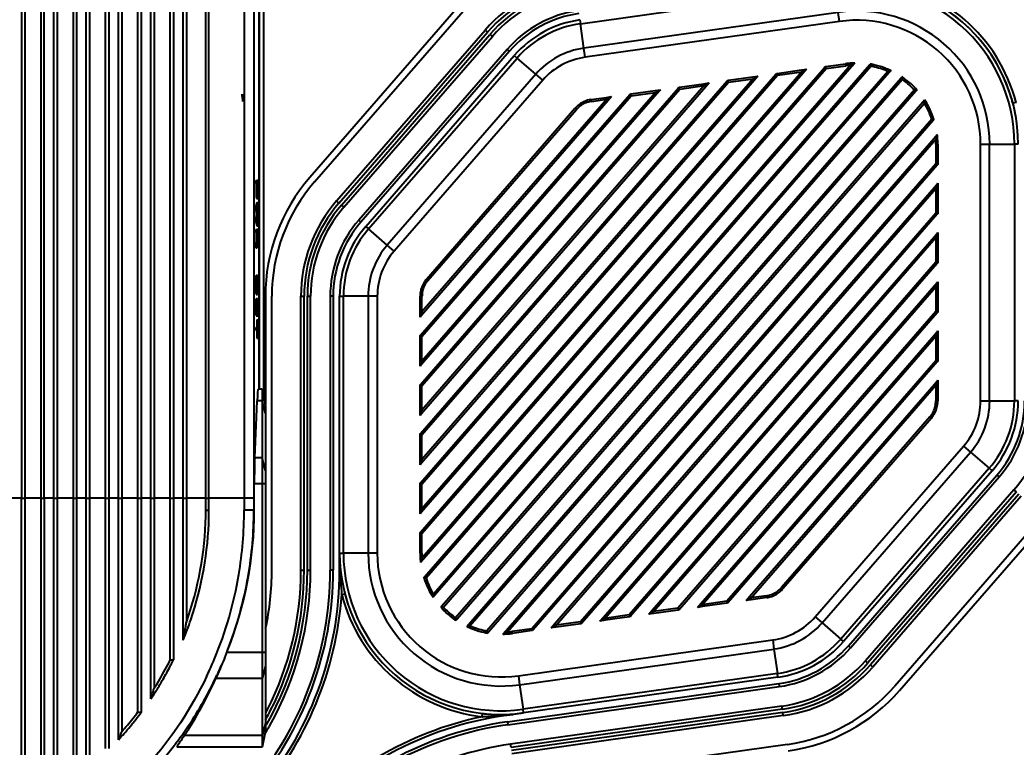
# Model space of a CAD drawing. Header units: millimetres. Extents: x -1070 to 42146, y 1440 to 12921.
# Drawn here: x 2330.6 to 2484.8, y 2834.8 to 2947.4 of the extents above; entities that cross this region are included whole.
import ezdxf

# ---------------------------------------------------------------- set-up
doc = ezdxf.new("R2010")
doc.units = ezdxf.units.MM
doc.layers.add('DIM', color=4, linetype='Continuous')
doc.layers.add('n', color=7, linetype='Continuous')
doc.styles.get("Standard").update_dxf_attribs({"font": 'arial.ttf'})
doc.dimstyles.new('ISO-200', dxfattribs={"dimtxt": 30, "dimasz": 25, "dimexe": 1.25, "dimexo": 5, "dimgap": 5, "dimtad": 1, "dimtoh": 1, "dimdec": 1, "dimdsep": 46, "dimtxsty": 'Standard', "dimcen": 2.5, "dimadec": 0, "dimazin": 0, "dimtfac": 1, "dimtdec": 1, "dimtmove": 0, "dimatfit": 3, "dimfxl": 1, "dimarcsym": 0})

# ---------------------------------------------------------------- blocks, each defined once
blk = doc.blocks.new('*D69')
at = {"layer": 'Defpoints', "color": 0, "transparency": 16777216}
for p in [(2484.58, 3511.54), (2482.58, 2781.54), (2682.22, 2781.54)]:
    blk.add_point(p, dxfattribs=at)
at = {"layer": 'DIM', "color": 0, "lineweight": -2, "transparency": 16777216}
for p, q in [((2489.58, 3511.54), (2683.47, 3511.54)), ((2682.22, 3486.54), (2682.22, 2806.54)), ((2487.58, 2781.54), (2683.47, 2781.54))]:
    blk.add_line(p, q, dxfattribs=at)
at = {"layer": 'DIM', "color": 0, "transparency": 16777216}
for points in [[(2678.06, 3486.54), (2686.39, 3486.54), (2682.22, 3511.54)], [(2678.06, 2806.54), (2686.39, 2806.54), (2682.22, 2781.54)]]:
    blk.add_solid(points, dxfattribs=at)
at = {"layer": 'DIM', "color": 0, "lineweight": -3, "transparency": 16777216, "insert": (2638.38, 3133.41), "char_height": 30, "attachment_point": 2, "rotation": 90}
blk.add_mtext('730 [2\'-4 3/4"]', dxfattribs=at)

msp = doc.modelspace()

# ---------------------------------------------------------------- linework, layer by layer
at = {"layer": 'n', "color": 7, "linetype": 'Continuous', "lineweight": -3, "true_color": 0xffffff}
for p, q in [((2330.833, 3231.541), (2330.833, 2873.387)), ((2331.333, 3231.541), (2331.333, 2873.387)), ((2333.833, 2873.387), (2333.833, 3231.541)), ((2334.333, 2873.387), (2334.333, 3231.541)), ((2335.833, 2873.387), (2335.833, 3038.542)), ((2336.333, 3038.542), (2336.333, 2873.387)), ((2338.833, 2873.387), (2338.833, 3035.666)), ((2339.333, 3035.7), (2339.333, 2873.387)), ((2340.833, 2873.387), (2340.833, 3032.79)), ((2341.333, 3032.79), (2341.333, 2873.387)), ((2343.833, 2873.387), (2343.833, 3029.914)), ((2344.333, 3029.948), (2344.333, 2873.387)), ((2345.833, 2873.387), (2345.833, 3027.038)), ((2346.333, 3027.038), (2346.333, 2873.387)), ((2349.333, 3024.196), (2349.333, 2873.387)), ((2348.833, 2873.387), (2348.833, 3024.162)), ((2350.833, 2873.387), (2350.833, 3021.286)), ((2351.333, 3021.286), (2351.333, 2873.387)), ((2365.279, 3020.241), (2365.279, 2873.387)), ((2366.778, 3020.241), (2366.778, 2873.387)), ((2353.833, 2873.387), (2353.833, 3018.41)), ((2354.333, 3018.445), (2354.333, 2873.387)), ((2355.833, 2873.387), (2355.833, 3015.141)), ((2356.333, 3015.141), (2356.333, 2873.387)), ((2359.333, 2873.387), (2359.333, 3004.604)), ((2359.833, 2873.387), (2359.833, 3004.604)), ((2368.299, 2889.161), (2368.299, 2958.76)), ((2367.583, 2956.187), (2367.583, 2922.541)), ((2367.611, 2890.241), (2367.611, 2956.187)), ((2417.336, 2946.846), (2456.709, 2952.38)), ((2398.419, 2949.457), (2375.427, 2923.008)), ((2376.182, 2922.352), (2399.173, 2948.801)), ((2417.254, 2947.426), (2417.336, 2946.846)), ((2457.242, 2948.589), (2417.868, 2943.055)), ((2457.438, 2947.188), (2418.065, 2941.655)), ((2457.438, 2947.188), (2457.242, 2948.589)), ((2379.578, 2919.4), (2402.57, 2945.848)), ((2402.57, 2945.848), (2402.947, 2945.52)), ((2417.868, 2943.055), (2417.336, 2946.846)), ((2379.956, 2919.072), (2402.947, 2945.52)), ((2380.333, 2918.744), (2403.324, 2945.192)), ((2380.71, 2918.416), (2403.702, 2944.864)), ((2403.324, 2945.192), (2403.702, 2944.864)), ((2405.997, 2942.869), (2383.006, 2916.42)), ((2406.343, 2942.568), (2383.352, 2916.119)), ((2406.343, 2942.568), (2405.997, 2942.869)), ((2418.065, 2941.655), (2417.868, 2943.055)), ((2384.106, 2915.463), (2407.098, 2941.912)), ((2384.549, 2915.079), (2407.54, 2941.528)), ((2407.098, 2941.912), (2407.54, 2941.528)), ((2410.429, 2939.016), (2407.54, 2941.528)), ((2392.583, 2868.131), (2455.149, 2940.105)), ((2392.809, 2867.934), (2455.376, 2939.909)), ((2451.602, 2939.378), (2392.809, 2871.745)), ((2458.775, 2940.009), (2393.183, 2864.553)), ((2393.204, 2861.224), (2462.075, 2940.452)), ((2459.002, 2939.812), (2393.409, 2864.357)), ((2393.43, 2861.027), (2462.302, 2940.255)), ((2464.927, 2939.465), (2394.578, 2858.537)), ((2447.787, 2939.145), (2451.56, 2939.675)), ((2447.829, 2938.848), (2451.602, 2939.378)), ((2451.56, 2939.675), (2452.355, 2939.787)), ((2451.602, 2939.378), (2452.355, 2939.787)), ((2452.355, 2939.787), (2451.829, 2939.182)), ((2455.149, 2940.105), (2455.223, 2940.19)), ((2455.223, 2940.19), (2455.334, 2940.206)), ((2455.376, 2939.909), (2455.223, 2940.19)), ((2455.334, 2940.206), (2458.36, 2940.631)), ((2455.376, 2939.909), (2458.402, 2940.334)), ((2458.36, 2940.631), (2458.402, 2940.334)), ((2458.905, 2940.158), (2458.775, 2940.009)), ((2459.127, 2940.414), (2458.905, 2940.158)), ((2459.354, 2940.217), (2459.002, 2939.812)), ((2459.817, 2940.75), (2459.354, 2940.217)), ((2462.075, 2940.452), (2462.186, 2940.58)), ((2465.419, 2939.573), (2465.154, 2939.268)), ((2410.429, 2939.016), (2387.438, 2912.567)), ((2411.497, 2938.088), (2388.505, 2911.64)), ((2392.583, 2875.752), (2447.602, 2939.045)), ((2392.583, 2883.373), (2440.055, 2937.984)), ((2392.809, 2875.555), (2447.829, 2938.848)), ((2444.055, 2938.318), (2392.809, 2879.366)), ((2451.829, 2939.182), (2393.036, 2871.548)), ((2444.281, 2938.121), (2393.036, 2879.169)), ((2465.154, 2939.268), (2394.805, 2858.34)), ((2395.895, 2856.698), (2466.932, 2938.417)), ((2396.121, 2856.501), (2467.158, 2938.22)), ((2411.497, 2938.088), (2410.429, 2939.016)), ((2440.055, 2937.984), (2440.129, 2938.069)), ((2440.129, 2938.069), (2440.24, 2938.084)), ((2440.281, 2937.787), (2440.129, 2938.069)), ((2440.24, 2938.084), (2444.013, 2938.615)), ((2440.281, 2937.787), (2444.055, 2938.318)), ((2444.013, 2938.615), (2444.808, 2938.726)), ((2444.055, 2938.318), (2444.808, 2938.726)), ((2444.808, 2938.726), (2444.281, 2938.121)), ((2447.602, 2939.045), (2447.676, 2939.129)), ((2447.676, 2939.129), (2447.787, 2939.145)), ((2447.829, 2938.848), (2447.676, 2939.129)), ((2466.932, 2938.417), (2467.107, 2938.619)), ((2392.583, 2890.995), (2432.508, 2936.923)), ((2392.809, 2883.177), (2440.281, 2937.787)), ((2436.508, 2937.257), (2392.809, 2886.987)), ((2392.809, 2890.798), (2432.734, 2936.727)), ((2436.734, 2937.06), (2393.036, 2886.79)), ((2469.045, 2936.58), (2398.008, 2854.861)), ((2469.271, 2936.383), (2398.234, 2854.664)), ((2425.146, 2935.963), (2428.919, 2936.493)), ((2428.919, 2936.493), (2429.714, 2936.605)), ((2428.961, 2936.196), (2429.714, 2936.605)), ((2429.714, 2936.605), (2429.187, 2935.999)), ((2432.508, 2936.923), (2432.582, 2937.008)), ((2432.582, 2937.008), (2432.693, 2937.024)), ((2432.734, 2936.727), (2432.582, 2937.008)), ((2432.693, 2937.024), (2436.466, 2937.554)), ((2432.734, 2936.727), (2436.508, 2937.257)), ((2436.466, 2937.554), (2437.261, 2937.666)), ((2436.508, 2937.257), (2437.261, 2937.666)), ((2437.261, 2937.666), (2436.734, 2937.06)), ((2469.447, 2936.585), (2469.271, 2936.383)), ((2364.948, 2935.951), (2365.083, 2935.756)), ((2365.083, 2935.756), (2365.083, 2934.795)), ((2392.583, 2898.616), (2424.961, 2935.863)), ((2428.961, 2936.196), (2392.809, 2894.609)), ((2392.809, 2898.419), (2425.187, 2935.666)), ((2421.414, 2935.136), (2392.809, 2902.23)), ((2429.187, 2935.999), (2393.036, 2894.412)), ((2421.64, 2934.939), (2393.036, 2902.033)), ((2418.987, 2935.098), (2421.372, 2935.433)), ((2418.987, 2935.098), (2419.029, 2934.8)), ((2419.029, 2934.8), (2421.414, 2935.136)), ((2421.372, 2935.433), (2422.167, 2935.544)), ((2421.414, 2935.136), (2422.167, 2935.544)), ((2422.167, 2935.544), (2421.64, 2934.939)), ((2424.961, 2935.863), (2425.034, 2935.947)), ((2425.034, 2935.947), (2425.146, 2935.963)), ((2425.187, 2935.666), (2425.034, 2935.947)), ((2425.187, 2935.666), (2428.961, 2936.196)), ((2470.361, 2934.741), (2470.627, 2935.046)), ((2393.503, 2907.295), (2416.494, 2933.744)), ((2393.729, 2907.099), (2416.72, 2933.547)), ((2400.012, 2853.814), (2470.361, 2934.741)), ((2400.238, 2853.617), (2470.588, 2934.544)), ((2416.494, 2933.744), (2416.72, 2933.547)), ((2484.781, 2934.64), (2484.297, 2934.514)), ((2471.736, 2932.054), (2402.864, 2852.827)), ((2471.962, 2931.857), (2403.09, 2852.63)), ((2472.073, 2931.985), (2471.962, 2931.857)), ((2406.164, 2853.269), (2471.756, 2928.725)), ((2471.756, 2928.725), (2472.108, 2929.13)), ((2471.983, 2928.528), (2472.112, 2928.677)), ((2472.108, 2929.13), (2472.571, 2929.662)), ((2472.112, 2928.677), (2472.335, 2928.933)), ((2406.39, 2853.072), (2471.983, 2928.528)), ((2472.357, 2928.203), (2472.357, 2925.147)), ((2472.657, 2928.203), (2472.357, 2928.203)), ((2472.657, 2928.203), (2472.657, 2925.147)), ((2479.278, 2928.203), (2480.692, 2928.203)), ((2479.278, 2888.443), (2479.278, 2928.203)), ((2480.692, 2888.443), (2480.692, 2928.203)), ((2480.692, 2928.203), (2484.521, 2928.203)), ((2484.521, 2928.203), (2484.521, 2888.443)), ((2485.107, 2928.203), (2484.521, 2928.203)), ((2472.357, 2925.147), (2409.79, 2853.173)), ((2472.583, 2924.951), (2410.017, 2852.976)), ((2472.357, 2925.147), (2472.657, 2925.035)), ((2472.657, 2925.035), (2472.583, 2924.951)), ((2472.657, 2925.147), (2472.657, 2925.035)), ((2367.077, 2922.541), (2367.276, 2922.541)), ((2367.077, 2922.541), (2367.077, 2922.091)), ((2367.434, 2922.541), (2367.276, 2922.541)), ((2367.276, 2922.541), (2367.276, 2922.091)), ((2367.434, 2922.091), (2367.434, 2922.541)), ((2367.583, 2922.541), (2367.583, 2922.091)), ((2367.077, 2922.091), (2367.276, 2922.091)), ((2367.147, 2922.091), (2367.147, 2920.741)), ((2367.347, 2922.091), (2367.347, 2920.741)), ((2367.417, 2922.091), (2367.417, 2920.666)), ((2367.583, 2922.091), (2367.583, 2920.666)), ((2413.337, 2853.9), (2472.13, 2921.534)), ((2413.564, 2853.703), (2472.357, 2921.337)), ((2472.13, 2921.534), (2472.657, 2922.139)), ((2472.357, 2921.337), (2472.657, 2922.139)), ((2472.357, 2921.337), (2472.357, 2917.526)), ((2472.657, 2922.139), (2472.657, 2921.337)), ((2472.657, 2921.337), (2472.657, 2917.526)), ((2367.147, 2920.741), (2367.347, 2920.741)), ((2367.147, 2920.741), (2367.15, 2920.366)), ((2367.15, 2920.366), (2367.35, 2920.366)), ((2367.15, 2920.366), (2367.153, 2920.283)), ((2367.153, 2920.283), (2367.155, 2920.208)), ((2367.155, 2920.208), (2367.16, 2920.066)), ((2367.16, 2920.066), (2367.36, 2920.066)), ((2367.16, 2920.066), (2367.173, 2919.841)), ((2367.173, 2919.841), (2367.373, 2919.841)), ((2367.173, 2919.841), (2367.178, 2919.81)), ((2367.178, 2919.81), (2367.184, 2919.766)), ((2367.184, 2919.766), (2367.383, 2919.766)), ((2367.347, 2920.741), (2367.35, 2920.366)), ((2367.35, 2920.366), (2367.36, 2920.066)), ((2367.36, 2920.066), (2367.373, 2919.841)), ((2367.373, 2919.841), (2367.383, 2919.766)), ((2367.383, 2919.766), (2367.397, 2919.766)), ((2367.583, 2920.666), (2367.583, 2920.441)), ((2367.583, 2920.441), (2367.583, 2920.216)), ((2367.583, 2920.216), (2367.583, 2920.066)), ((2367.583, 2920.066), (2367.583, 2919.766)), ((2367.583, 2919.766), (2367.583, 2919.166)), ((2379.578, 2919.4), (2379.956, 2919.072)), ((2367.136, 2918.794), (2367.077, 2918.566)), ((2367.077, 2918.566), (2367.276, 2918.566)), ((2367.077, 2918.566), (2367.077, 2918.266)), ((2367.077, 2918.266), (2367.077, 2917.966)), ((2367.077, 2917.966), (2367.276, 2917.966)), ((2367.077, 2917.966), (2367.153, 2917.606)), ((2367.234, 2919.166), (2367.136, 2918.794)), ((2367.234, 2919.166), (2367.434, 2919.166)), ((2367.434, 2919.166), (2367.276, 2918.566)), ((2367.276, 2918.566), (2367.276, 2917.966)), ((2367.276, 2917.966), (2367.403, 2917.366)), ((2367.313, 2918.266), (2367.372, 2918.487)), ((2367.37, 2917.984), (2367.362, 2918.023)), ((2367.434, 2917.666), (2367.37, 2917.984)), ((2367.372, 2918.487), (2367.386, 2918.537)), ((2367.386, 2918.537), (2367.434, 2918.716)), ((2367.434, 2918.716), (2367.434, 2919.166)), ((2367.583, 2919.166), (2367.583, 2918.716)), ((2367.583, 2918.716), (2367.583, 2918.266)), ((2367.583, 2918.266), (2367.583, 2917.666)), ((2380.333, 2918.744), (2380.71, 2918.416)), ((2367.153, 2917.125), (2367.077, 2916.766)), ((2367.077, 2916.766), (2367.276, 2916.766)), ((2367.077, 2916.766), (2367.077, 2916.466)), ((2367.077, 2916.466), (2367.077, 2916.166)), ((2367.153, 2917.606), (2367.204, 2917.366)), ((2367.204, 2917.366), (2367.153, 2917.125)), ((2367.204, 2917.366), (2367.403, 2917.366)), ((2367.403, 2917.366), (2367.276, 2916.766)), ((2367.276, 2916.766), (2367.276, 2916.166)), ((2367.372, 2916.245), (2367.313, 2916.466)), ((2367.362, 2916.708), (2367.37, 2916.747)), ((2367.37, 2916.747), (2367.434, 2917.066)), ((2367.386, 2916.195), (2367.372, 2916.245)), ((2367.434, 2917.366), (2367.434, 2917.666)), ((2367.434, 2917.066), (2367.434, 2917.366)), ((2367.583, 2917.666), (2367.583, 2917.066)), ((2367.583, 2917.066), (2367.583, 2916.466)), ((2367.583, 2916.466), (2367.583, 2916.016)), ((2383.352, 2916.119), (2383.006, 2916.42)), ((2472.357, 2917.526), (2417.337, 2854.233)), ((2472.583, 2917.329), (2417.564, 2854.037)), ((2472.357, 2917.526), (2472.657, 2917.414)), ((2472.657, 2917.414), (2472.583, 2917.329)), ((2472.657, 2917.526), (2472.657, 2917.414)), ((2367.077, 2916.166), (2367.276, 2916.166)), ((2367.077, 2916.166), (2367.136, 2915.938)), ((2367.077, 2914.966), (2367.276, 2914.966)), ((2367.077, 2914.966), (2367.077, 2914.516)), ((2367.136, 2915.938), (2367.234, 2915.566)), ((2367.234, 2915.566), (2367.434, 2915.566)), ((2367.276, 2916.166), (2367.434, 2915.566)), ((2367.434, 2914.966), (2367.276, 2914.966)), ((2367.276, 2914.966), (2367.276, 2914.516)), ((2367.434, 2916.016), (2367.386, 2916.195)), ((2367.434, 2915.566), (2367.434, 2916.016)), ((2367.434, 2914.516), (2367.434, 2914.966)), ((2367.583, 2916.016), (2367.583, 2915.566)), ((2367.583, 2915.566), (2367.583, 2914.966)), ((2367.583, 2914.966), (2367.583, 2914.516)), ((2384.106, 2915.463), (2384.549, 2915.079)), ((2387.438, 2912.567), (2384.549, 2915.079)), ((2367.077, 2914.516), (2367.276, 2914.516)), ((2367.147, 2913.241), (2367.132, 2913.118)), ((2367.147, 2914.516), (2367.147, 2913.241)), ((2367.147, 2913.241), (2367.347, 2913.241)), ((2367.347, 2913.241), (2367.276, 2912.641)), ((2367.347, 2914.516), (2367.347, 2913.241)), ((2367.417, 2914.516), (2367.417, 2913.091)), ((2367.583, 2914.516), (2367.583, 2913.091)), ((2420.884, 2854.961), (2472.13, 2913.912)), ((2421.111, 2854.764), (2472.357, 2913.715)), ((2472.13, 2913.912), (2472.657, 2914.518)), ((2472.357, 2913.715), (2472.657, 2914.518)), ((2472.357, 2913.715), (2472.357, 2909.905)), ((2472.657, 2914.518), (2472.657, 2913.715)), ((2472.657, 2913.715), (2472.657, 2909.905)), ((2367.081, 2912.678), (2367.077, 2912.641)), ((2367.077, 2912.641), (2367.276, 2912.641)), ((2367.077, 2912.641), (2367.077, 2912.116)), ((2367.077, 2912.116), (2367.276, 2912.116)), ((2367.089, 2912.749), (2367.081, 2912.678)), ((2367.098, 2912.821), (2367.089, 2912.749)), ((2367.106, 2912.897), (2367.098, 2912.821)), ((2367.132, 2913.118), (2367.106, 2912.897)), ((2367.276, 2912.641), (2367.276, 2912.116)), ((2367.276, 2912.116), (2367.284, 2912.179)), ((2367.353, 2912.791), (2367.36, 2912.491)), ((2367.36, 2912.491), (2367.373, 2912.266)), ((2367.373, 2912.266), (2367.383, 2912.191)), ((2367.383, 2912.191), (2367.397, 2912.191)), ((2367.417, 2913.091), (2367.413, 2912.866)), ((2367.583, 2913.091), (2367.583, 2912.866)), ((2367.583, 2912.866), (2367.583, 2912.641)), ((2367.583, 2912.641), (2367.583, 2912.491)), ((2367.583, 2912.491), (2367.583, 2912.191)), ((2367.583, 2912.191), (2367.583, 2907.916)), ((2388.505, 2911.64), (2387.438, 2912.567)), ((2472.357, 2909.905), (2424.884, 2855.294)), ((2472.583, 2909.708), (2425.111, 2855.097)), ((2472.357, 2909.905), (2472.657, 2909.793)), ((2472.657, 2909.793), (2472.583, 2909.708)), ((2472.657, 2909.905), (2472.657, 2909.793)), ((2367.08, 2907.091), (2367.077, 2906.716)), ((2367.083, 2907.246), (2367.08, 2907.091)), ((2367.08, 2907.091), (2367.28, 2907.091)), ((2367.087, 2907.391), (2367.083, 2907.246)), ((2367.09, 2907.476), (2367.087, 2907.391)), ((2367.087, 2907.391), (2367.286, 2907.391)), ((2367.1, 2907.691), (2367.09, 2907.476)), ((2367.113, 2907.841), (2367.1, 2907.691)), ((2367.1, 2907.691), (2367.3, 2907.691)), ((2367.13, 2907.916), (2367.113, 2907.841)), ((2367.113, 2907.841), (2367.313, 2907.841)), ((2367.13, 2907.916), (2367.33, 2907.916)), ((2367.28, 2907.091), (2367.276, 2906.716)), ((2367.286, 2907.391), (2367.28, 2907.091)), ((2367.3, 2907.691), (2367.286, 2907.391)), ((2367.296, 2907.391), (2367.393, 2907.391)), ((2367.296, 2907.241), (2367.403, 2907.241)), ((2367.313, 2907.841), (2367.3, 2907.691)), ((2367.33, 2907.916), (2367.313, 2907.841)), ((2367.33, 2907.466), (2367.38, 2907.466)), ((2367.33, 2907.016), (2367.41, 2907.016)), ((2367.397, 2907.841), (2367.38, 2907.916)), ((2367.38, 2907.466), (2367.393, 2907.391)), ((2367.393, 2907.391), (2367.403, 2907.241)), ((2367.41, 2907.691), (2367.397, 2907.841)), ((2367.403, 2907.241), (2367.41, 2907.016)), ((2367.42, 2907.476), (2367.41, 2907.691)), ((2367.41, 2907.016), (2367.413, 2906.716)), ((2367.583, 2907.916), (2367.583, 2907.691)), ((2367.583, 2907.691), (2367.583, 2907.466)), ((2367.583, 2907.466), (2367.583, 2907.241)), ((2367.583, 2907.241), (2367.583, 2907.016)), ((2367.583, 2907.016), (2367.583, 2906.716)), ((2393.503, 2907.295), (2393.729, 2907.099)), ((2367.077, 2906.716), (2367.276, 2906.716)), ((2367.077, 2906.716), (2367.077, 2906.116)), ((2367.077, 2906.116), (2367.276, 2906.116)), ((2367.077, 2906.116), (2367.08, 2905.741)), ((2367.08, 2905.741), (2367.28, 2905.741)), ((2367.08, 2905.741), (2367.083, 2905.586)), ((2367.083, 2905.586), (2367.087, 2905.441)), ((2367.087, 2905.441), (2367.286, 2905.441)), ((2367.087, 2905.441), (2367.09, 2905.353)), ((2367.276, 2906.716), (2367.276, 2906.116)), ((2367.276, 2906.116), (2367.28, 2905.741)), ((2367.28, 2905.741), (2367.286, 2905.441)), ((2367.286, 2905.441), (2367.3, 2905.141)), ((2367.296, 2906.716), (2367.413, 2906.716)), ((2367.307, 2905.441), (2367.393, 2905.441)), ((2367.317, 2906.116), (2367.413, 2906.116)), ((2367.317, 2905.591), (2367.403, 2905.591)), ((2367.33, 2905.816), (2367.41, 2905.816)), ((2367.393, 2905.441), (2367.38, 2905.366)), ((2367.403, 2905.591), (2367.393, 2905.441)), ((2367.41, 2905.816), (2367.403, 2905.591)), ((2367.413, 2906.116), (2367.41, 2905.816)), ((2367.413, 2906.716), (2367.413, 2906.116)), ((2367.583, 2906.716), (2367.583, 2906.116)), ((2367.583, 2906.116), (2367.583, 2905.816)), ((2367.583, 2905.816), (2367.583, 2905.591)), ((2367.583, 2905.591), (2367.583, 2905.366)), ((2428.431, 2856.021), (2472.13, 2906.291)), ((2428.658, 2855.825), (2472.357, 2906.094)), ((2472.13, 2906.291), (2472.657, 2906.897)), ((2472.357, 2906.094), (2472.657, 2906.897)), ((2472.357, 2906.094), (2472.357, 2902.284)), ((2472.657, 2906.897), (2472.657, 2906.094)), ((2472.657, 2906.094), (2472.657, 2902.284)), ((2367.09, 2905.353), (2367.1, 2905.141)), ((2367.1, 2904.091), (2367.09, 2903.876)), ((2367.1, 2905.141), (2367.3, 2905.141)), ((2367.1, 2905.141), (2367.113, 2904.991)), ((2367.113, 2904.241), (2367.1, 2904.091)), ((2367.1, 2904.091), (2367.3, 2904.091)), ((2367.113, 2904.991), (2367.313, 2904.991)), ((2367.113, 2904.991), (2367.13, 2904.916)), ((2367.13, 2904.316), (2367.113, 2904.241)), ((2367.113, 2904.241), (2367.313, 2904.241)), ((2367.13, 2904.916), (2367.33, 2904.916)), ((2367.13, 2904.316), (2367.33, 2904.316)), ((2367.3, 2904.091), (2367.286, 2903.791)), ((2367.3, 2905.141), (2367.313, 2904.991)), ((2367.313, 2904.241), (2367.3, 2904.091)), ((2367.313, 2904.991), (2367.33, 2904.916)), ((2367.33, 2904.316), (2367.313, 2904.241)), ((2367.38, 2905.366), (2367.33, 2905.366)), ((2367.38, 2904.916), (2367.397, 2904.991)), ((2367.397, 2904.991), (2367.41, 2905.141)), ((2367.41, 2905.141), (2367.42, 2905.355)), ((2367.434, 2903.866), (2367.434, 2904.316)), ((2367.583, 2905.366), (2367.583, 2905.141)), ((2367.583, 2905.141), (2367.583, 2904.916)), ((2367.583, 2904.916), (2367.583, 2904.316)), ((2367.583, 2904.316), (2367.583, 2903.791)), ((2368.559, 2904.638), (2368.559, 2887.859)), ((2369.559, 2862.219), (2369.559, 2904.638)), ((2374.059, 2862.219), (2374.059, 2904.638)), ((2374.059, 2904.638), (2374.559, 2904.638)), ((2374.559, 2862.219), (2374.559, 2904.638)), ((2375.059, 2862.219), (2375.059, 2904.638)), ((2375.059, 2904.638), (2375.559, 2904.638)), ((2375.559, 2862.219), (2375.559, 2904.638)), ((2379.059, 2904.638), (2378.601, 2904.638)), ((2378.601, 2904.638), (2378.601, 2862.219)), ((2379.059, 2904.638), (2379.059, 2862.219)), ((2380.059, 2864.878), (2380.059, 2904.638)), ((2380.059, 2904.638), (2380.645, 2904.638)), ((2384.473, 2904.638), (2380.645, 2904.638)), ((2380.645, 2864.878), (2380.645, 2904.638)), ((2385.888, 2904.638), (2384.473, 2904.638)), ((2384.473, 2904.638), (2384.473, 2864.878)), ((2385.888, 2904.638), (2385.888, 2864.878)), ((2392.509, 2904.638), (2392.809, 2904.638)), ((2392.509, 2902.23), (2392.509, 2904.638)), ((2392.809, 2902.23), (2392.809, 2904.638)), ((2367.08, 2903.491), (2367.077, 2903.116)), ((2367.077, 2903.116), (2367.276, 2903.116)), ((2367.077, 2903.116), (2367.077, 2902.816)), ((2367.077, 2902.816), (2367.276, 2902.816)), ((2367.077, 2902.816), (2367.08, 2902.441)), ((2367.083, 2903.646), (2367.08, 2903.491)), ((2367.08, 2903.491), (2367.28, 2903.491)), ((2367.08, 2902.441), (2367.28, 2902.441)), ((2367.08, 2902.441), (2367.083, 2902.286)), ((2367.087, 2903.791), (2367.083, 2903.646)), ((2367.09, 2903.876), (2367.087, 2903.791)), ((2367.087, 2903.791), (2367.286, 2903.791)), ((2367.28, 2903.491), (2367.276, 2903.116)), ((2367.276, 2903.116), (2367.276, 2902.816)), ((2367.276, 2902.816), (2367.28, 2902.441)), ((2367.286, 2903.791), (2367.28, 2903.491)), ((2367.28, 2902.441), (2367.286, 2902.141)), ((2367.33, 2903.866), (2367.434, 2903.866)), ((2367.583, 2903.791), (2367.583, 2903.641)), ((2367.583, 2903.641), (2367.583, 2903.416)), ((2367.583, 2903.416), (2367.583, 2903.116)), ((2367.583, 2903.116), (2367.583, 2902.816)), ((2367.583, 2902.816), (2367.583, 2902.516)), ((2367.583, 2902.516), (2367.583, 2902.291)), ((2367.083, 2902.286), (2367.087, 2902.141)), ((2367.087, 2902.141), (2367.091, 2902.05)), ((2367.087, 2902.141), (2367.286, 2902.141)), ((2367.091, 2902.05), (2367.1, 2901.841)), ((2367.1, 2901.841), (2367.113, 2901.691)), ((2367.1, 2901.841), (2367.3, 2901.841)), ((2367.113, 2901.691), (2367.313, 2901.691)), ((2367.113, 2901.691), (2367.13, 2901.616)), ((2367.13, 2901.616), (2367.33, 2901.616)), ((2367.217, 2901.016), (2367.33, 2901.016)), ((2367.217, 2901.016), (2367.217, 2899.816)), ((2367.286, 2902.141), (2367.3, 2901.841)), ((2367.3, 2901.841), (2367.313, 2901.691)), ((2367.313, 2901.691), (2367.33, 2901.616)), ((2367.434, 2902.066), (2367.33, 2902.066)), ((2367.33, 2901.016), (2367.417, 2901.016)), ((2367.417, 2901.616), (2367.434, 2901.616)), ((2367.434, 2901.016), (2367.417, 2901.016)), ((2367.417, 2901.016), (2367.417, 2899.816)), ((2367.434, 2901.616), (2367.434, 2902.066)), ((2367.583, 2902.291), (2367.583, 2902.066)), ((2367.583, 2902.066), (2367.583, 2901.616)), ((2367.583, 2901.616), (2367.583, 2901.016)), ((2367.583, 2901.016), (2367.583, 2899.816)), ((2392.809, 2902.23), (2392.509, 2901.427)), ((2392.509, 2901.427), (2392.509, 2902.23)), ((2393.036, 2902.033), (2392.509, 2901.427)), ((2472.357, 2902.284), (2432.431, 2856.355)), ((2472.583, 2902.087), (2432.658, 2856.158)), ((2472.357, 2902.284), (2472.657, 2902.171)), ((2472.657, 2902.171), (2472.583, 2902.087)), ((2472.657, 2902.284), (2472.657, 2902.171)), ((2367.077, 2899.816), (2367.276, 2899.816)), ((2367.077, 2899.816), (2367.077, 2899.366)), ((2367.077, 2899.366), (2367.276, 2899.366)), ((2367.217, 2899.366), (2367.217, 2898.166)), ((2367.417, 2899.816), (2367.276, 2899.816)), ((2367.276, 2899.816), (2367.276, 2899.366)), ((2367.276, 2899.366), (2367.417, 2899.366)), ((2367.417, 2899.366), (2367.417, 2898.166)), ((2367.434, 2899.366), (2367.434, 2899.816)), ((2367.583, 2899.816), (2367.583, 2899.366)), ((2367.583, 2899.366), (2367.583, 2898.166)), ((2472.13, 2898.67), (2472.657, 2899.275)), ((2472.357, 2898.473), (2472.657, 2899.275)), ((2472.657, 2899.275), (2472.657, 2898.473)), ((2367.217, 2898.166), (2367.417, 2898.166)), ((2367.417, 2898.166), (2367.434, 2898.166)), ((2367.583, 2898.166), (2367.583, 2890.241)), ((2392.509, 2898.531), (2392.583, 2898.616)), ((2392.809, 2898.419), (2392.509, 2898.531)), ((2392.509, 2898.419), (2392.509, 2898.531)), ((2392.509, 2894.609), (2392.509, 2898.419)), ((2392.809, 2894.609), (2392.809, 2898.419)), ((2435.979, 2857.082), (2472.13, 2898.67)), ((2436.205, 2856.885), (2472.357, 2898.473)), ((2472.357, 2898.473), (2472.357, 2894.662)), ((2472.657, 2898.473), (2472.657, 2894.662)), ((2472.357, 2894.662), (2439.979, 2857.416)), ((2472.357, 2894.662), (2472.657, 2894.55)), ((2472.657, 2894.662), (2472.657, 2894.55)), ((2392.809, 2894.609), (2392.509, 2893.806)), ((2392.509, 2893.806), (2392.509, 2894.609)), ((2393.036, 2894.412), (2392.509, 2893.806)), ((2472.583, 2894.465), (2440.205, 2857.219)), ((2472.657, 2894.55), (2472.583, 2894.465)), ((2472.13, 2891.048), (2472.657, 2891.654)), ((2472.357, 2890.852), (2472.657, 2891.654)), ((2472.657, 2891.654), (2472.657, 2890.852)), ((2368.083, 2890.241), (2367.459, 2890.241)), ((2368.423, 2888.539), (2368.083, 2890.241)), ((2368.083, 2890.241), (2368.083, 2888.471)), ((2392.509, 2890.91), (2392.583, 2890.995)), ((2392.809, 2890.798), (2392.509, 2890.91)), ((2392.509, 2890.798), (2392.509, 2890.91)), ((2392.509, 2886.987), (2392.509, 2890.798)), ((2392.809, 2886.987), (2392.809, 2890.798)), ((2443.526, 2858.143), (2472.13, 2891.048)), ((2443.752, 2857.946), (2472.357, 2890.852)), ((2472.357, 2890.852), (2472.357, 2888.443)), ((2472.657, 2890.852), (2472.657, 2888.443)), ((2368.583, 2887.741), (2368.423, 2888.539)), ((2366.914, 2879.605), (2367.287, 2888.471)), ((2368.083, 2888.471), (2367.287, 2888.471)), ((2368.583, 2886.546), (2368.083, 2888.471)), ((2368.083, 2888.471), (2368.083, 2879.605)), ((2368.583, 2887.741), (2368.583, 2886.546)), ((2392.809, 2886.987), (2392.509, 2886.185)), ((2392.509, 2886.185), (2392.509, 2886.987)), ((2472.657, 2888.443), (2472.357, 2888.443)), ((2479.278, 2888.443), (2480.692, 2888.443)), ((2480.692, 2888.443), (2484.521, 2888.443)), ((2485.107, 2888.443), (2484.521, 2888.443)), ((2368.583, 2886.546), (2368.583, 2878.941)), ((2393.036, 2886.79), (2392.509, 2886.185)), ((2471.437, 2885.983), (2448.445, 2859.534)), ((2471.663, 2885.786), (2448.672, 2859.338)), ((2471.663, 2885.786), (2471.437, 2885.983)), ((2392.509, 2883.289), (2392.583, 2883.373)), ((2392.809, 2883.177), (2392.509, 2883.289)), ((2392.509, 2883.177), (2392.509, 2883.289)), ((2392.509, 2879.366), (2392.509, 2883.177)), ((2392.809, 2879.366), (2392.809, 2883.177)), ((2453.669, 2854.993), (2476.661, 2881.442)), ((2476.661, 2881.442), (2477.728, 2880.514)), ((2368.083, 2879.605), (2366.914, 2879.605)), ((2368.583, 2877.68), (2368.083, 2879.605)), ((2368.083, 2879.605), (2368.083, 2877.102)), ((2392.809, 2879.366), (2392.509, 2878.564)), ((2392.509, 2878.564), (2392.509, 2879.366)), ((2454.737, 2854.066), (2477.728, 2880.514)), ((2477.728, 2880.514), (2480.617, 2878.002)), ((2368.583, 2878.941), (2368.583, 2877.68)), ((2393.036, 2879.169), (2392.509, 2878.564)), ((2480.617, 2878.002), (2457.626, 2851.554)), ((2481.059, 2877.618), (2480.617, 2878.002)), ((2368.083, 2877.102), (2368.083, 2876.107)), ((2368.583, 2877.68), (2368.583, 2877.094)), ((2368.583, 2877.094), (2368.583, 2875.6)), ((2481.059, 2877.618), (2458.068, 2851.17)), ((2458.823, 2850.514), (2481.814, 2876.962)), ((2459.169, 2850.213), (2482.16, 2876.661)), ((2481.814, 2876.962), (2482.16, 2876.661)), ((2368.083, 2875.6), (2366.848, 2875.6)), ((2366.848, 2871.541), (2366.848, 2875.6)), ((2368.083, 2876.107), (2368.083, 2875.6)), ((2368.583, 2875.6), (2368.083, 2875.6)), ((2368.083, 2875.6), (2368.083, 2849.481)), ((2368.583, 2875.6), (2368.583, 2849.481)), ((2392.509, 2875.668), (2392.583, 2875.752)), ((2392.809, 2875.555), (2392.509, 2875.668)), ((2392.509, 2875.555), (2392.509, 2875.668)), ((2392.509, 2871.745), (2392.509, 2875.555)), ((2392.809, 2871.745), (2392.809, 2875.555)), ((2484.456, 2874.666), (2461.464, 2848.217)), ((2484.833, 2874.338), (2484.456, 2874.666)), ((2330.833, 2873.387), (2329.333, 2873.387)), ((2330.833, 2873.387), (2331.333, 2873.387)), ((2330.833, 2825.562), (2330.833, 2873.387)), ((2331.333, 2873.387), (2331.333, 2825.562)), ((2333.833, 2873.387), (2331.333, 2873.387)), ((2333.833, 2826.943), (2333.833, 2873.387)), ((2333.833, 2873.387), (2334.333, 2873.387)), ((2334.333, 2873.387), (2334.333, 2826.943)), ((2335.833, 2873.387), (2334.333, 2873.387)), ((2335.833, 2828.512), (2335.833, 2873.387)), ((2335.833, 2873.387), (2336.333, 2873.387)), ((2336.333, 2873.387), (2336.333, 2828.512)), ((2338.833, 2873.387), (2336.333, 2873.387)), ((2338.833, 2830.292), (2338.833, 2873.387)), ((2338.833, 2873.387), (2339.333, 2873.387)), ((2339.333, 2873.387), (2339.333, 2830.292)), ((2340.833, 2873.387), (2339.333, 2873.387)), ((2340.833, 2832.311), (2340.833, 2873.387)), ((2340.833, 2873.387), (2341.333, 2873.387)), ((2341.333, 2873.387), (2341.333, 2832.311)), ((2343.833, 2873.387), (2341.333, 2873.387)), ((2343.833, 2834.608), (2343.833, 2873.387)), ((2343.833, 2873.387), (2344.333, 2873.387)), ((2344.333, 2873.387), (2344.333, 2834.608)), ((2345.833, 2873.387), (2344.333, 2873.387)), ((2345.833, 2873.387), (2346.333, 2873.387)), ((2345.833, 2837.241), (2345.833, 2873.387)), ((2346.333, 2873.387), (2346.333, 2837.241)), ((2348.833, 2873.387), (2346.333, 2873.387)), ((2348.833, 2840.292), (2348.833, 2873.387)), ((2348.833, 2873.387), (2349.333, 2873.387)), ((2349.333, 2873.387), (2349.333, 2840.292)), ((2350.833, 2873.387), (2349.333, 2873.387)), ((2350.833, 2873.387), (2351.333, 2873.387)), ((2350.833, 2843.9), (2350.833, 2873.387)), ((2351.333, 2873.387), (2351.333, 2843.9)), ((2353.833, 2873.387), (2351.333, 2873.387)), ((2353.833, 2848.324), (2353.833, 2873.387)), ((2353.833, 2873.387), (2354.333, 2873.387)), ((2354.333, 2873.387), (2354.333, 2848.357)), ((2355.833, 2873.387), (2354.333, 2873.387)), ((2355.833, 2854.177), (2355.833, 2873.387)), ((2355.833, 2873.387), (2356.333, 2873.387)), ((2356.333, 2873.387), (2356.333, 2854.177)), ((2359.333, 2873.387), (2356.333, 2873.387)), ((2359.333, 2872.977), (2359.333, 2873.387)), ((2359.333, 2873.387), (2359.833, 2873.387)), ((2365.279, 2873.387), (2359.833, 2873.387)), ((2359.833, 2872.975), (2359.833, 2873.387)), ((2366.778, 2873.387), (2365.279, 2873.387)), ((2365.279, 2873.387), (2365.279, 2871.52)), ((2366.778, 2873.387), (2366.778, 2871.541)), ((2484.833, 2874.338), (2461.842, 2847.889)), ((2485.21, 2874.01), (2462.219, 2847.561)), ((2485.588, 2873.682), (2462.596, 2847.233)), ((2359.333, 2872.156), (2359.333, 2872.977)), ((2359.333, 2871.951), (2359.333, 2872.156)), ((2359.333, 2871.541), (2359.333, 2871.951)), ((2359.833, 2872.152), (2359.833, 2872.975)), ((2359.833, 2871.946), (2359.833, 2872.152)), ((2359.833, 2871.534), (2359.833, 2871.946)), ((2366.778, 2871.541), (2366.848, 2871.541)), ((2392.809, 2871.745), (2392.509, 2870.942)), ((2392.509, 2870.942), (2392.509, 2871.745)), ((2393.036, 2871.548), (2392.509, 2870.942)), ((2488.984, 2870.729), (2465.992, 2844.281)), ((2466.747, 2843.625), (2489.738, 2870.073)), ((2392.509, 2868.046), (2392.583, 2868.131)), ((2392.809, 2867.934), (2392.509, 2868.046)), ((2392.509, 2867.934), (2392.509, 2868.046)), ((2392.509, 2864.878), (2392.509, 2867.934)), ((2392.809, 2864.878), (2392.809, 2867.934)), ((2380.059, 2863.235), (2380.059, 2864.878)), ((2380.059, 2864.878), (2380.645, 2864.878)), ((2384.473, 2864.878), (2380.645, 2864.878)), ((2385.888, 2864.878), (2384.473, 2864.878)), ((2392.509, 2864.878), (2392.809, 2864.878)), ((2393.057, 2863.952), (2392.594, 2863.419)), ((2393.054, 2864.405), (2392.831, 2864.149)), ((2393.183, 2864.553), (2393.054, 2864.405)), ((2393.409, 2864.357), (2393.057, 2863.952)), ((2374.059, 2862.219), (2374.559, 2862.219)), ((2375.059, 2862.219), (2375.559, 2862.219)), ((2379.059, 2862.219), (2378.601, 2862.219)), ((2393.093, 2861.096), (2393.204, 2861.224)), ((2448.672, 2859.338), (2448.445, 2859.534)), ((2380.385, 2858.441), (2380.869, 2858.567)), ((2394.805, 2858.34), (2394.539, 2858.035)), ((2442.999, 2857.537), (2443.526, 2858.143)), ((2443.752, 2857.946), (2442.999, 2857.537)), ((2443.794, 2857.649), (2442.999, 2857.537)), ((2446.137, 2858.281), (2443.752, 2857.946)), ((2446.179, 2857.984), (2443.794, 2857.649)), ((2446.179, 2857.984), (2446.137, 2858.281)), ((2395.719, 2856.496), (2395.895, 2856.698)), ((2432.431, 2856.355), (2428.658, 2855.825)), ((2432.431, 2856.355), (2432.584, 2856.073)), ((2432.658, 2856.158), (2432.584, 2856.073)), ((2435.452, 2856.476), (2435.979, 2857.082)), ((2436.205, 2856.885), (2435.452, 2856.476)), ((2436.247, 2856.588), (2435.452, 2856.476)), ((2439.979, 2857.416), (2436.205, 2856.885)), ((2440.02, 2857.118), (2436.247, 2856.588)), ((2439.979, 2857.416), (2440.131, 2857.134)), ((2440.131, 2857.134), (2440.02, 2857.118)), ((2440.205, 2857.219), (2440.131, 2857.134)), ((2398.234, 2854.664), (2398.058, 2854.462)), ((2420.358, 2854.355), (2420.884, 2854.961)), ((2421.111, 2854.764), (2420.358, 2854.355)), ((2424.884, 2855.294), (2421.111, 2854.764)), ((2424.926, 2854.997), (2421.153, 2854.467)), ((2424.884, 2855.294), (2425.037, 2855.013)), ((2425.037, 2855.013), (2424.926, 2854.997)), ((2425.111, 2855.097), (2425.037, 2855.013)), ((2427.905, 2855.416), (2428.431, 2856.021)), ((2428.658, 2855.825), (2427.905, 2855.416)), ((2428.7, 2855.527), (2427.905, 2855.416)), ((2432.473, 2856.058), (2428.7, 2855.527)), ((2432.584, 2856.073), (2432.473, 2856.058)), ((2453.669, 2854.993), (2454.737, 2854.066)), ((2355.833, 2853.833), (2355.833, 2854.177)), ((2355.833, 2851.409), (2355.833, 2853.833)), ((2356.333, 2854.177), (2356.333, 2854.177)), ((2399.747, 2853.508), (2400.012, 2853.814)), ((2405.812, 2852.864), (2406.164, 2853.269)), ((2406.261, 2852.924), (2406.39, 2853.072)), ((2409.79, 2853.173), (2406.764, 2852.748)), ((2409.79, 2853.173), (2409.943, 2852.891)), ((2412.811, 2853.294), (2413.337, 2853.9)), ((2413.564, 2853.703), (2412.811, 2853.294)), ((2413.605, 2853.406), (2412.811, 2853.294)), ((2417.337, 2854.233), (2413.564, 2853.703)), ((2417.379, 2853.936), (2413.605, 2853.406)), ((2417.337, 2854.233), (2417.49, 2853.952)), ((2417.49, 2853.952), (2417.379, 2853.936)), ((2417.564, 2854.037), (2417.49, 2853.952)), ((2421.153, 2854.467), (2420.358, 2854.355)), ((2454.737, 2854.066), (2457.626, 2851.554)), ((2403.09, 2852.63), (2402.979, 2852.502)), ((2405.349, 2852.332), (2405.812, 2852.864)), ((2406.038, 2852.668), (2406.261, 2852.924)), ((2406.806, 2852.45), (2406.764, 2852.748)), ((2409.832, 2852.876), (2406.806, 2852.45)), ((2409.943, 2852.891), (2409.832, 2852.876)), ((2410.017, 2852.976), (2409.943, 2852.891)), ((2458.068, 2851.17), (2457.626, 2851.554)), ((2407.727, 2845.893), (2447.1, 2851.427)), ((2407.924, 2844.493), (2447.297, 2850.026)), ((2447.1, 2851.427), (2447.297, 2850.026)), ((2447.297, 2850.026), (2447.83, 2846.235)), ((2458.823, 2850.514), (2459.169, 2850.213)), ((2362.718, 2849.481), (2362.588, 2849.481)), ((2368.083, 2849.481), (2362.718, 2849.481)), ((2368.583, 2849.481), (2368.083, 2849.481)), ((2368.083, 2849.481), (2368.083, 2848.974)), ((2368.083, 2848.974), (2368.083, 2847.979)), ((2368.583, 2849.481), (2368.583, 2847.988)), ((2368.083, 2847.979), (2368.083, 2845.476)), ((2368.583, 2847.402), (2368.083, 2845.476)), ((2368.583, 2847.988), (2368.583, 2847.402)), ((2368.583, 2847.402), (2368.583, 2846.141)), ((2461.842, 2847.889), (2461.464, 2848.217)), ((2462.596, 2847.233), (2462.219, 2847.561)), ((2368.083, 2845.476), (2360.882, 2845.476)), ((2368.083, 2845.476), (2368.083, 2836.61)), ((2368.583, 2846.141), (2368.583, 2838.536)), ((2407.727, 2845.893), (2407.924, 2844.493)), ((2447.83, 2846.235), (2408.457, 2840.702)), ((2447.912, 2845.655), (2408.538, 2840.122)), ((2447.912, 2845.655), (2447.83, 2846.235)), ((2350.833, 2842.31), (2350.833, 2843.9)), ((2406.044, 2838.761), (2448.051, 2844.665)), ((2406.108, 2838.307), (2448.115, 2844.211)), ((2407.924, 2844.493), (2408.457, 2840.702)), ((2448.051, 2844.665), (2448.115, 2844.211)), ((2448.538, 2841.199), (2406.531, 2835.295)), ((2448.608, 2840.704), (2406.601, 2834.8)), ((2408.538, 2840.122), (2408.457, 2840.702)), ((2448.608, 2840.704), (2448.538, 2841.199)), ((2349.333, 2840.292), (2349.333, 2840.192)), ((2402.119, 2839.548), (2402.176, 2840.045)), ((2448.677, 2840.209), (2406.67, 2834.305)), ((2448.747, 2839.714), (2406.74, 2833.81)), ((2408.538, 2840.122), (2406.936, 2839.896)), ((2448.747, 2839.714), (2448.677, 2840.209)), ((2368.583, 2838.536), (2368.083, 2836.61)), ((2368.583, 2838.536), (2368.583, 2837.341)), ((2406.044, 2838.761), (2406.108, 2838.307)), ((2345.833, 2835.982), (2345.833, 2837.241)), ((2368.083, 2836.61), (2356.003, 2836.61)), ((2368.583, 2837.341), (2368.083, 2834.841)), ((2368.083, 2836.61), (2368.083, 2834.841)), ((2368.083, 2834.841), (2354.893, 2834.841)), ((2406.601, 2834.8), (2406.531, 2835.295)), ((2449.373, 2835.257), (2407.366, 2829.354))]:
    msp.add_line(p, q, dxfattribs=at)
for centre, radius, start, end in [((2419.55, 2931.087), 22.5, 98, 139), ((2460.107, 2928.203), 25.5, 14.62169, 83.37831), ((2419.55, 2931.087), 22, 98.05177, 139), ((2419.55, 2931.087), 21.5, 98, 139), ((2419.55, 2931.087), 21, 98, 139), ((2460.107, 2928.203), 25, 0, 98), ((2460.107, 2928.203), 24.414, 0, 98), ((2460.107, 2928.203), 25, 18.02905, 79.97095), ((2419.55, 2931.087), 17.958, 98, 139), ((2460.107, 2928.203), 20.586, 0, 98), ((2419.55, 2931.087), 17.5, 98, 139), ((2419.55, 2931.087), 16.5, 98, 139), ((2460.107, 2928.203), 19.172, 0, 98), ((2419.55, 2931.087), 15.914, 98, 139), ((2419.55, 2931.087), 12.086, 98, 139), ((2419.55, 2931.087), 10.672, 98, 139), ((2460.107, 2928.203), 12.55, 96.92647, 98), ((2460.107, 2928.203), 12.25, 96.86156, 98), ((2460.107, 2928.203), 12.55, 95.83779, 96.92647), ((2460.107, 2928.203), 12.25, 95.34368, 96.86156), ((2460.107, 2928.203), 12.55, 91.3228, 95.83779), ((2460.107, 2928.203), 12.25, 94.58469, 95.34368), ((2471.223, 2916.46), 26.834, 115.15318, 116.7907), ((2415.259, 2923.746), 49.855, 19.3377, 19.73369), ((2460.107, 2928.203), 12.55, 77.85195, 80.46062), ((2460.107, 2928.203), 12.25, 78.24781, 79.67742), ((2460.107, 2928.203), 12.25, 66.82571, 78.24781), ((2460.107, 2928.203), 12.55, 70.10583, 77.85195), ((2460.107, 2928.203), 12.55, 66.81205, 70.10583), ((2471.813, 2909.427), 30.816, 101.97439, 102.91085), ((2460.107, 2928.203), 12.55, 64.95608, 66.81205), ((2430.277, 2933.738), 37.153, 6.92955, 7.54978), ((2460.107, 2928.203), 12.55, 53.73814, 56.09449), ((2460.107, 2928.203), 12.25, 53.55397, 54.8567), ((2460.107, 2928.203), 12.25, 43.1433, 53.55397), ((2460.107, 2928.203), 12.55, 44.29221, 53.73814), ((2469.739, 2899.434), 37.153, 90.45022, 91.07045), ((2460.107, 2928.203), 12.55, 43.14519, 44.29221), ((2460.107, 2928.203), 12.55, 41.90551, 43.14519), ((2326.801, 2930.918), 38.477, 5.78401, 7.51719), ((2419.55, 2931.087), 4.05, 102.54797, 129.93274), ((2419.55, 2931.087), 3.75, 98, 107.14933), ((2419.55, 2931.087), 4.05, 98, 102.54797), ((2439.884, 2937.182), 30.816, 355.08915, 356.02561), ((2460.107, 2928.203), 12.55, 27.55841, 33.04392), ((2460.107, 2928.203), 25, 14.62169, 18.02905), ((2419.55, 2931.087), 4.05, 129.93274, 139), ((2419.55, 2931.087), 3.75, 134.39694, 139), ((2419.55, 2931.087), 3.75, 107.14933, 134.39694), ((2460.107, 2928.203), 12.25, 18.32258, 31.17429), ((2460.107, 2928.203), 12.55, 19.93886, 27.55841), ((2460.107, 2928.203), 25, 14.52864, 14.62169), ((2460.107, 2928.203), 25, 13.54032, 14.52864), ((2460.107, 2928.203), 25, 10.90091, 13.54032), ((2461.935, 2883.172), 49.855, 78.26631, 78.6623), ((2460.107, 2928.203), 12.55, 18.31613, 19.93886), ((2460.107, 2928.203), 12.55, 17.53938, 18.31613), ((2460.107, 2928.203), 25, 7.40118, 10.90091), ((2446.931, 2937.577), 26.834, 341.2093, 342.84682), ((2460.107, 2928.203), 12.25, 3.0358, 3.41531), ((2460.107, 2928.203), 12.25, 0, 3.0358), ((2460.107, 2928.203), 12.55, 2.16245, 6.6772), ((2460.107, 2928.203), 12.55, 1.07369, 2.16245), ((2460.107, 2928.203), 12.55, 0, 1.07369), ((2396.559, 2904.638), 28, 139, 180), ((2396.559, 2904.638), 27, 139, 180), ((2396.559, 2904.638), 22.5, 139, 180), ((2396.559, 2904.638), 22, 139, 180), ((2396.559, 2904.638), 21.5, 139, 180), ((2396.559, 2904.638), 21, 139, 180), ((2396.559, 2904.638), 17.958, 139, 180), ((2396.559, 2904.638), 17.5, 139, 180), ((2396.559, 2904.638), 16.5, 139, 180), ((2396.559, 2904.638), 15.914, 139, 180), ((2396.559, 2904.638), 12.086, 139, 180), ((2396.559, 2904.638), 10.672, 139, 180), ((2396.559, 2904.638), 4.05, 139, 148.0653), ((2396.559, 2904.638), 3.75, 139, 143.60306), ((2396.559, 2904.638), 4.05, 148.0653, 170.93275), ((2396.559, 2904.638), 3.75, 143.60306, 170.85067), ((2396.559, 2904.638), 4.05, 170.93275, 180), ((2396.559, 2904.638), 3.75, 175.39694, 180), ((2396.559, 2904.638), 3.75, 170.85067, 175.39694), ((2468.607, 2888.443), 3.75, 323.60306, 350.85067), ((2468.607, 2888.443), 4.05, 328.0653, 350.93275), ((2468.607, 2888.443), 3.75, 350.85067, 355.39694), ((2468.607, 2888.443), 3.75, 355.39694, 0), ((2468.607, 2888.443), 4.05, 350.93275, 0), ((2468.607, 2888.443), 10.672, 319, 0), ((2468.607, 2888.443), 12.086, 319, 0), ((2468.607, 2888.443), 15.914, 319, 0), ((2468.607, 2888.443), 16.5, 319, 0), ((2468.607, 2888.443), 17.5, 319, 0), ((2468.607, 2888.443), 17.958, 319, 0), ((2468.607, 2888.443), 21, 319, 0), ((2468.607, 2888.443), 3.75, 319, 323.60306), ((2468.607, 2888.443), 4.05, 319, 328.0653), ((2307.583, 2871.541), 51.75, 358.92998, 0), ((2307.194, 2871.534), 52.639, 358.80374, 359.99958), ((2307.583, 2871.541), 59.265, 338.48519, 0), ((2305.225, 2871.505), 60.054, 350.45944, 0.01456), ((2306.581, 2871.523), 60.198, 350.18828, 0.01716), ((2307.583, 2871.541), 51.75, 340.39516, 358.92998), ((2307.222, 2871.531), 52.611, 341.17609, 358.80685), ((2405.059, 2864.878), 25, 180, 278), ((2405.059, 2864.878), 24.414, 180, 278), ((2405.059, 2864.878), 20.586, 180, 278), ((2405.059, 2864.878), 19.172, 180, 278), ((2405.059, 2864.878), 12.55, 180, 181.07369), ((2405.059, 2864.878), 12.55, 181.07369, 182.16245), ((2405.059, 2864.878), 12.55, 182.16245, 186.6772), ((2418.235, 2855.505), 26.834, 161.2093, 162.84682), ((2405.059, 2864.878), 12.25, 180, 183.0358), ((2405.059, 2864.878), 12.25, 183.0358, 183.41531), ((2326.559, 2862.219), 53.5, 0, 1.11488), ((2405.059, 2864.878), 25, 185.18972, 187.27451), ((2305.604, 2871.453), 59.672, 337.37586, 350.44815), ((2306.761, 2871.503), 60.016, 338.80658, 350.17765), ((2326.559, 2862.219), 52.042, 319, 0), ((2326.559, 2862.219), 52.5, 319, 0), ((2326.559, 2862.219), 53.5, 319, 0), ((2326.559, 2862.219), 43, 347.89009, 0), ((2326.559, 2862.219), 48.5, 330.59967, 0), ((2326.559, 2862.219), 47.5, 332.99162, 0), ((2326.559, 2862.219), 49, 330.60624, 0), ((2326.559, 2862.219), 48, 333.0066, 0), ((2405.059, 2864.878), 25, 187.27451, 187.40118), ((2403.231, 2909.909), 49.855, 258.26631, 258.6623), ((2405.059, 2864.878), 12.55, 197.53938, 198.32094), ((2405.059, 2864.878), 12.55, 198.32094, 199.98286), ((2405.059, 2864.878), 12.25, 198.32258, 211.17429), ((2405.059, 2864.878), 12.55, 199.98286, 207.62903), ((2445.615, 2861.995), 3.75, 287.14933, 314.39694), ((2445.615, 2861.995), 4.05, 309.93274, 319), ((2445.615, 2861.995), 3.75, 314.39694, 319), ((2326.559, 2862.219), 53.958, 319, 355.98531), ((2453.203, 2865.52), 73.161, 185.06998, 185.55273), ((2405.059, 2864.878), 25.5, 194.62169, 263.37831), ((2405.059, 2864.878), 25, 193.54032, 194.52864), ((2405.059, 2864.878), 25, 194.52864, 194.62169), ((2405.059, 2864.878), 25, 194.62169, 198.02905), ((2405.059, 2864.878), 12.55, 207.62903, 213.04392), ((2425.281, 2855.899), 30.816, 175.08915, 176.02561), ((2445.615, 2861.995), 3.75, 278, 287.14933), ((2445.615, 2861.995), 4.05, 278, 282.54797), ((2445.615, 2861.995), 4.05, 282.54797, 309.93274), ((2395.427, 2893.648), 37.153, 270.45022, 271.07045), ((2405.059, 2864.878), 12.55, 221.90551, 223.13766), ((2405.059, 2864.878), 12.55, 223.13766, 224.22348), ((2405.059, 2864.878), 12.55, 224.22348, 233.6694), ((2405.059, 2864.878), 12.25, 223.1433, 233.55396), ((2307.24, 2871.525), 52.592, 337.51175, 341.17514), ((2405.059, 2864.878), 12.55, 233.6694, 236.09449), ((2405.059, 2864.878), 12.25, 233.55396, 234.8567), ((2434.889, 2859.344), 37.153, 186.92955, 187.54978), ((2445.615, 2861.995), 10.672, 278, 319), ((2393.353, 2883.654), 30.816, 281.97439, 282.91085), ((2405.059, 2864.878), 12.55, 244.95608, 246.81503), ((2405.059, 2864.878), 12.55, 246.81503, 250.15323), ((2405.059, 2864.878), 12.25, 246.82571, 258.24781), ((2405.059, 2864.878), 12.55, 250.15323, 257.88149), ((2445.615, 2861.995), 12.086, 278, 319), ((2405.059, 2864.878), 12.55, 257.88149, 260.46062), ((2405.059, 2864.878), 12.25, 258.24781, 259.67742), ((2449.906, 2869.335), 49.855, 199.3377, 199.73369), ((2393.943, 2876.621), 26.834, 295.15318, 296.7907), ((2405.059, 2864.878), 12.55, 271.3228, 275.83779), ((2405.059, 2864.878), 12.25, 274.58469, 275.34368), ((2405.059, 2864.878), 12.25, 275.34368, 276.86156), ((2405.059, 2864.878), 12.55, 275.83779, 276.92647), ((2405.059, 2864.878), 12.25, 276.86156, 278), ((2405.059, 2864.878), 12.55, 276.92647, 278), ((2445.615, 2861.995), 15.914, 278, 319), ((2445.615, 2861.995), 16.5, 278, 319), ((2445.615, 2861.995), 17.5, 278, 319), ((2445.615, 2861.995), 17.958, 278, 319), ((2305.77, 2871.395), 59.496, 336.82469, 337.36569), ((2308.897, 2871.389), 57.989, 337.6001, 337.80269), ((2335.11, 2860.694), 29.678, 337.80249, 338.47776), ((2307.583, 2871.541), 51.75, 327.71596, 331.52265), ((2307.367, 2871.504), 52.36, 330.05144, 332.55034), ((2307.583, 2871.541), 51.75, 331.52265, 333.34446), ((2307.344, 2871.517), 52.387, 332.55017, 333.48497), ((2307.347, 2871.515), 52.383, 333.48498, 333.7627), ((2305.805, 2871.38), 59.459, 334.48115, 336.82486), ((2306.995, 2871.409), 59.764, 334.29817, 336.32546), ((2445.615, 2861.995), 21, 278, 319), ((2445.615, 2861.995), 21.5, 278, 319), ((2445.615, 2861.995), 22, 278.05177, 319), ((2445.615, 2861.995), 22.5, 278, 319), ((2307.391, 2871.491), 52.332, 327.87717, 330.05075), ((2306.878, 2871.465), 59.894, 333.02902, 334.29851), ((2306.869, 2871.47), 59.904, 324.64384, 333.02857), ((2445.615, 2861.995), 27, 278, 319), ((2307.396, 2871.488), 52.327, 326.1096, 327.87724), ((2445.615, 2861.995), 28, 278, 319), ((2307.583, 2871.541), 51.75, 318.48587, 321.427), ((2307.583, 2871.541), 51.75, 321.427, 322.8542), ((2307.438, 2871.457), 52.275, 321.32241, 323.02275), ((2307.447, 2871.451), 52.264, 323.02281, 323.26705), ((2326.559, 2862.219), 47.5, 332.23771, 332.63771), ((2326.559, 2862.219), 48, 331.1491, 332.66667), ((2326.559, 2862.219), 47.5, 332.63771, 332.99162), ((2326.559, 2862.219), 48, 332.66667, 333.0066), ((2413.351, 2786.772), 53.958, 102.01469, 139), ((2413.351, 2786.772), 53.5, 98, 139), ((2399.034, 2911.774), 72.291, 272.44549, 272.73739), ((2405.059, 2864.878), 25, 263.37831, 263.49148), ((2405.059, 2864.878), 25, 263.49148, 263.81927), ((2405.059, 2864.878), 25, 263.81927, 264.71011), ((2398.958, 2913.383), 73.902, 272.73686, 272.8816), ((2405.059, 2864.878), 25, 264.71011, 267.11968), ((2405.059, 2864.878), 25, 270.94524, 272.84451), ((2413.351, 2786.772), 53.5, 96.8848, 98), ((2405.059, 2864.878), 25, 272.84451, 274.39941), ((2405.059, 2864.878), 25, 274.39941, 278), ((2445.615, 2861.995), 22, 278, 278.05177), ((2307.442, 2871.454), 52.27, 318.66174, 320.32904), ((2307.445, 2871.452), 52.266, 320.32915, 321.32239), ((2326.559, 2862.219), 48.5, 330.05571, 330.59967), ((2326.559, 2862.219), 49, 329.37029, 329.91332), ((2326.559, 2862.219), 49, 329.91332, 330.60624), ((2413.351, 2786.772), 52.5, 98, 139), ((2413.351, 2786.772), 52.042, 98, 139), ((2307.446, 2871.451), 52.265, 317.26235, 318.66175), ((2307.108, 2871.314), 59.619, 323.04713, 324.63313), ((2326.559, 2862.219), 49, 328.87538, 329.37029), ((2307.355, 2871.084), 59.284, 291.76103, 322.68907), ((2307.117, 2871.308), 59.609, 322.65683, 323.04707), ((2413.351, 2786.772), 49, 98, 139)]:
    msp.add_arc(centre, radius, start, end, dxfattribs=at)
for centre, major_axis, ratio, start_param, end_param in [((2367.459, 2882.541), (0, 7.7), 0.0349208, 0.0000002, 0.6916838), ((2367.029, 2875.6), (0, 5.2), 0.0349208, 0.6916838, 1.5707963), ((2307.583, 2869.081), (0, 58.335), 0.9991106, -2.1611065, -1.9873781)]:
    msp.add_ellipse(centre, major_axis=major_axis, ratio=ratio, start_param=start_param, end_param=end_param, dxfattribs=at)
for points, knots in [([(2359.333, 2871.541), (2359.333, 2871.528), (2359.412, 2871.552), (2359.488, 2871.527), (2359.655, 2871.538), (2359.769, 2871.534), (2359.833, 2871.534)], [0, 0, 0, 0, 0.0764569, 0.2929579, 0.6179054, 1, 1, 1, 1]), ([(2366.778, 2871.541), (2366.738, 2871.525), (2366.58, 2871.544), (2366.272, 2871.518), (2365.813, 2871.524), (2365.466, 2871.52), (2365.279, 2871.52)], [0, 0, 0, 0, 0.0861867, 0.3049768, 0.6257116, 1, 1, 1, 1]), ([(2380.054, 2863.26), (2380.068, 2862.909), (2380.149, 2861.507), (2380.235, 2860.105), (2380.328, 2859.055)], [0, 0, 0, 0, 0.2499026, 1, 1, 1, 1]), ([(2355.833, 2851.409), (2355.926, 2851.878), (2356.057, 2852.583), (2356.211, 2853.406), (2356.276, 2853.86), (2356.333, 2854.075), (2356.333, 2854.175)], [0, 0, 0, 0, 0.5096557, 0.7658225, 0.8928269, 1, 1, 1, 1]), ([(2359.463, 2845.765), (2357.102, 2840.82), (2350.978, 2831.555), (2338.283, 2820.756), (2322.924, 2813.932), (2306.106, 2811.849), (2289.435, 2814.793), (2274.464, 2822.368), (2262.319, 2833.771), (2256.648, 2843.33), (2254.525, 2848.394)], [0, 0, 0, 0, 0.1242962, 0.2481073, 0.3732739, 0.5001724, 0.6268622, 0.7516965, 0.875454, 1, 1, 1, 1]), ([(2362.51, 2849.292), (2362.444, 2849.131), (2362.183, 2848.505), (2361.929, 2847.875), (2361.73, 2847.411)], [0, 0, 0, 0, 0.2559025, 1, 1, 1, 1]), ([(2353.833, 2848.325), (2353.833, 2848.311), (2353.875, 2848.363), (2353.916, 2848.361), (2354.011, 2848.373), (2354.148, 2848.355), (2354.268, 2848.356), (2354.333, 2848.357)], [0, 0, 0, 0, 0.0838106, 0.1754223, 0.2963238, 0.6181001, 1, 1, 1, 1]), ([(2361.73, 2847.411), (2361.653, 2847.232), (2361.373, 2846.585), (2361.088, 2845.942), (2360.882, 2845.476)], [0, 0, 0, 0, 0.2775441, 1, 1, 1, 1]), ([(2350.833, 2842.31), (2350.878, 2842.45), (2350.969, 2842.732), (2351.098, 2843.158), (2351.213, 2843.511), (2351.277, 2843.768), (2351.333, 2843.878), (2351.333, 2843.924)], [0, 0, 0, 0, 0.2612036, 0.525631, 0.7904044, 0.9175422, 1, 1, 1, 1]), ([(2348.833, 2840.296), (2348.833, 2840.283), (2348.88, 2840.3), (2348.919, 2840.281), (2349.014, 2840.262), (2349.148, 2840.222), (2349.269, 2840.201), (2349.333, 2840.192)], [0, 0, 0, 0, 0.0729593, 0.1638828, 0.2899145, 0.6197465, 1, 1, 1, 1]), ([(2402.673, 2839.574), (2403.741, 2839.628), (2405.162, 2839.739), (2406.582, 2839.856), (2406.937, 2839.891)], [0, 0, 0, 0, 0.7501055, 1, 1, 1, 1]), ([(2345.833, 2835.982), (2345.88, 2836.094), (2345.973, 2836.319), (2346.106, 2836.661), (2346.223, 2836.942), (2346.284, 2837.141), (2346.333, 2837.221), (2346.333, 2837.252)], [0, 0, 0, 0, 0.265962, 0.5365937, 0.8065373, 0.9308777, 1, 1, 1, 1]), ([(2356.003, 2836.61), (2355.84, 2836.367), (2355.552, 2835.929), (2355.185, 2835.408), (2354.979, 2835.03), (2354.889, 2834.91), (2354.883, 2834.841), (2354.893, 2834.841)], [0, 0, 0, 0, 0.4193538, 0.7396589, 0.937607, 0.9851002, 1, 1, 1, 1])]:
    msp.add_open_spline(points, degree=3, knots=knots, dxfattribs=at)

# ---------------------------------------------------------------- dimensions: what is measured, and where the dimension line sits
at = {"layer": 'DIM', "color": 7, "lineweight": -3}
dim = msp.add_linear_dim(base=(2682.222, 2781.541), p1=(2484.583, 3511.541), p2=(2482.583, 2781.541), angle=270, dimstyle='ISO-200', dxfattribs=at)
dim.commit()
dim.dimension.update_dxf_attribs({"geometry": '*D69', "text_midpoint": (2682.222, 3133.41), "dimtype": 160})

doc.saveas('drawing.dxf')
